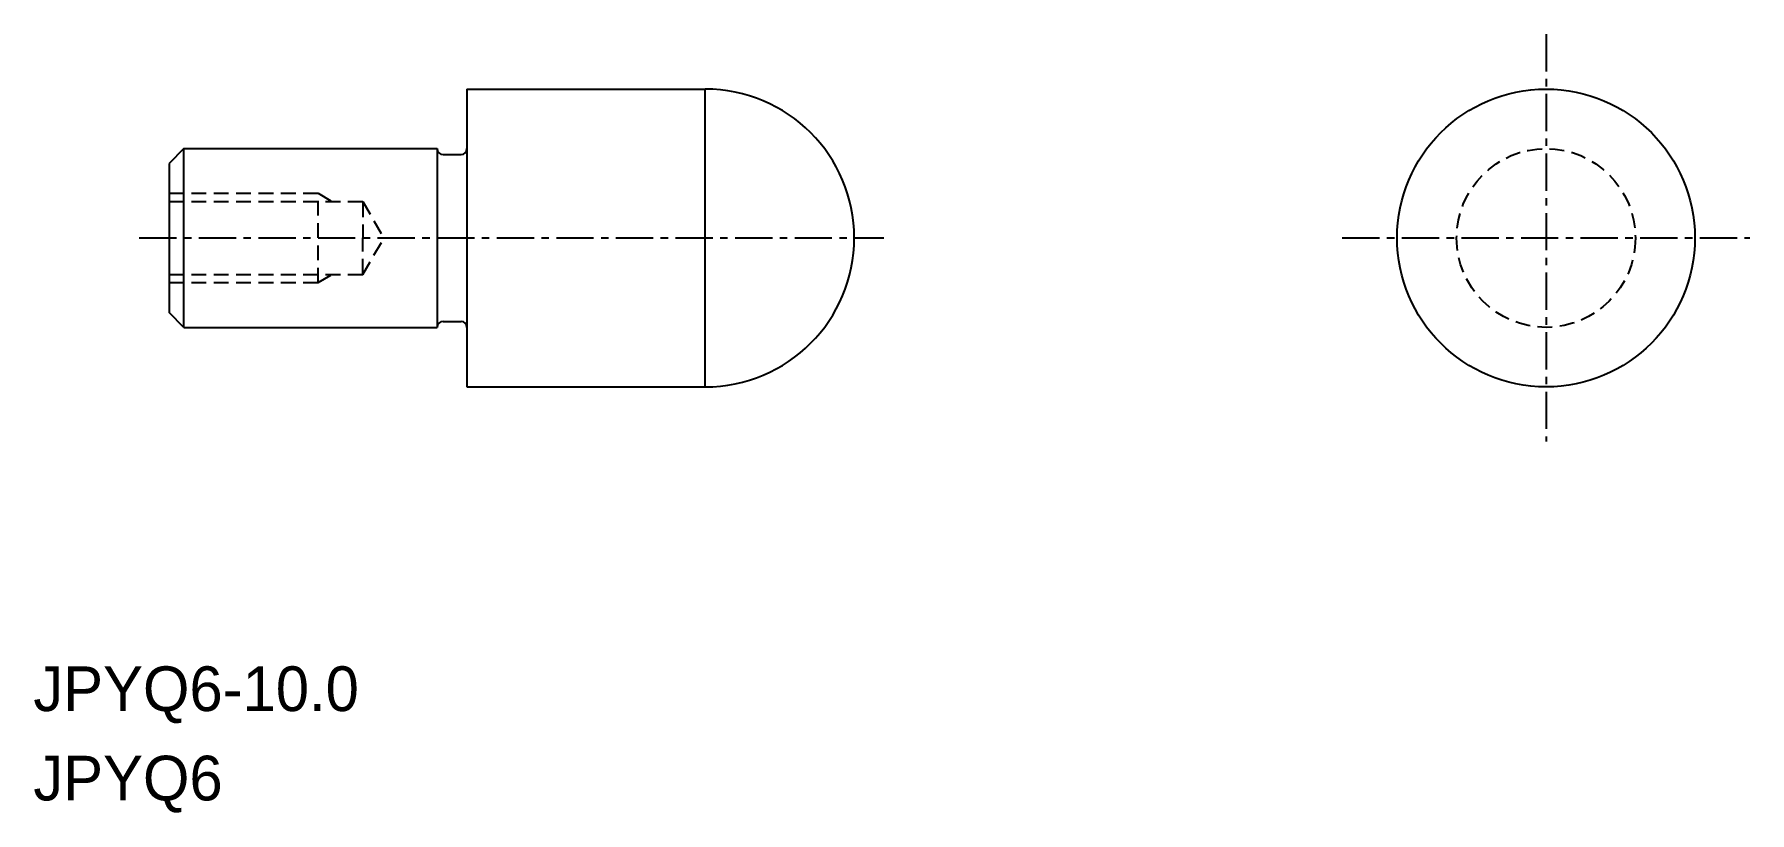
# Model space of a CAD drawing. Extents: x -2038.7 to -1981.2, y -573 to -546.9.
import ezdxf

# ---------------------------------------------------------------- set-up
doc = ezdxf.new("R2010")
doc.units = 0
doc.linetypes.add('CENTER', pattern=[2, 1.25, -0.25, 0.25, -0.25])
doc.linetypes.add('DASHED', pattern=[0.75, 0.5, -0.25])
doc.layers.get('0').update_dxf_attribs({"linetype": 'CONTINUOUS'})
doc.layers.add('CENTER', color=1, linetype='CENTER')

msp = doc.modelspace()

# ---------------------------------------------------------------- linework, layer by layer
at = {"color": 7, "linetype": 'CONTINUOUS'}
for p, q in [((-2024.219, -548.698), (-2024.219, -558.698)), ((-2024.219, -548.698), (-2016.219, -548.698)), ((-2033.719, -550.698), (-2034.219, -551.198)), ((-2033.719, -556.698), (-2033.719, -550.698)), ((-2033.719, -550.698), (-2025.219, -550.698)), ((-2025.219, -550.698), (-2025.219, -556.698)), ((-2025.019, -550.898), (-2024.419, -550.898)), ((-2034.219, -551.198), (-2034.219, -556.198)), ((-2033.719, -556.698), (-2034.219, -556.198)), ((-2033.719, -556.698), (-2025.219, -556.698)), ((-2025.019, -556.498), (-2024.419, -556.498)), ((-2024.219, -558.698), (-2016.219, -558.698))]:
    msp.add_line(p, q, dxfattribs=at)
at = {"linetype": 'CONTINUOUS'}
msp.add_line((-2016.219, -558.698), (-2016.219, -548.698), dxfattribs=at)
at = {"color": 3, "linetype": 'DASHED'}
for p, q in [((-2034.219, -552.198), (-2029.219, -552.198)), ((-2034.219, -552.468), (-2027.719, -552.468)), ((-2029.219, -552.198), (-2028.751, -552.468)), ((-2029.219, -555.198), (-2029.219, -552.198)), ((-2027.719, -552.468), (-2027.009, -553.698)), ((-2027.719, -552.498), (-2027.719, -553.698)), ((-2027.719, -554.927), (-2027.009, -553.698)), ((-2027.719, -554.898), (-2027.719, -553.698)), ((-2034.219, -554.927), (-2027.719, -554.927)), ((-2029.219, -555.198), (-2028.751, -554.927)), ((-2034.219, -555.198), (-2029.219, -555.198))]:
    msp.add_line(p, q, dxfattribs=at)
at = {"linetype": 'CONTINUOUS'}
msp.add_circle((-1987.999, -553.698), 5, dxfattribs=at)
at = {"color": 3, "linetype": 'DASHED'}
msp.add_circle((-1987.999, -553.698), 3, dxfattribs=at)
at = {"linetype": 'CONTINUOUS'}
msp.add_arc((-2016.219, -553.698), 5, 270, 90, dxfattribs=at)
at = {"color": 7, "linetype": 'CONTINUOUS'}
for centre, start, end in [((-2025.019, -550.698), 180, 270), ((-2024.419, -550.698), 270, 0), ((-2025.019, -556.698), 90, 180), ((-2024.419, -556.698), 0, 90)]:
    msp.add_arc(centre, 0.2, start, end, dxfattribs=at)
msp.add_point((-2034.219, -553.698), dxfattribs=at)
at = {"layer": 'CENTER', "color": 1, "linetype": 'CENTER'}
for p, q in [((-1987.999, -546.86), (-1987.999, -560.535)), ((-2035.219, -553.698), (-2010.221, -553.698)), ((-1994.837, -553.698), (-1981.162, -553.698))]:
    msp.add_line(p, q, dxfattribs=at)

# ---------------------------------------------------------------- texts
for s, p in [('JPYQ6-10.0', (-2038.774, -569.58)), ('JPYQ6', (-2038.774, -572.58))]:
    msp.add_text(s, height=1.5).set_placement(p)

doc.saveas('drawing.dxf')
